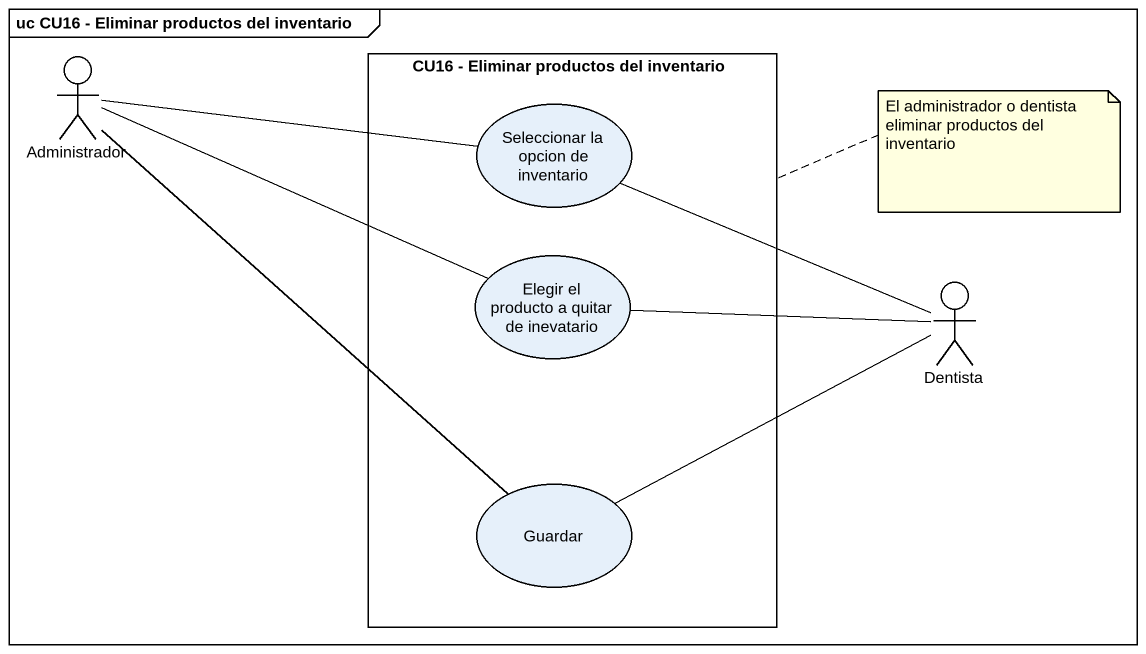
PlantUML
@startuml
mainframe uc CU16 - Eliminar productos del inventario
actor Administrador
rectangle "CU16 - Eliminar productos del inventario" as CU16_Eliminar_productos_del {
  usecase "Seleccionar la opcion de inventario" as Seleccionar_la_opcion_de
  usecase "Elegir el producto a quitar de inevatario" as Elegir_el_producto_a_quitar
  usecase Guardar
}
actor Dentista
Administrador -right- Seleccionar_la_opcion_de
Administrador -right- Elegir_el_producto_a_quitar
Administrador -- Guardar
Dentista -left- Seleccionar_la_opcion_de
Dentista -left- Elegir_el_producto_a_quitar
Dentista -left- Guardar
note right of CU16_Eliminar_productos_del : El administrador o dentista eliminar productos del inventario
@enduml
